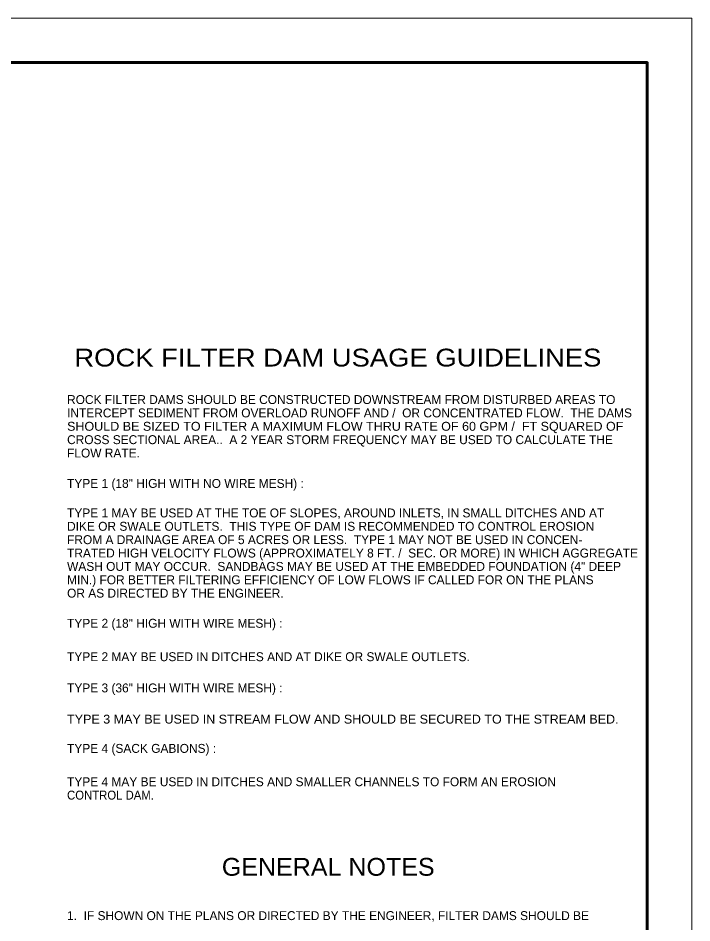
# Model space of a CAD drawing. Extents: x -80694 to -79520, y -469936 to -469233.
# Drawn here: x -80164.9 to -80013.7, y -469698.9 to -469495.8 of the extents above; entities that cross this region are included whole.
import ezdxf
from ezdxf.enums import TextEntityAlignment as Align

# ---------------------------------------------------------------- set-up
doc = ezdxf.new("R2010")
doc.units = 0
doc.header["$LTSCALE"] = 0.8
doc.layers.add('4', color=7, linetype='Continuous', lineweight=13)
doc.layers.add('63', color=7, linetype='Continuous', lineweight=53)

msp = doc.modelspace()

# ---------------------------------------------------------------- linework, layer by layer
at = {"layer": '63', "lineweight": 13}
msp.add_lwpolyline([(-80693.683, -469495.818), (-80013.683, -469495.818), (-80013.683, -469935.818), (-80693.683, -469935.818)], close=True, dxfattribs=at)
at = {"layer": '63', "lineweight": 60}
msp.add_lwpolyline([(-80663.683, -469505.818), (-80023.683, -469505.818), (-80023.683, -469925.818), (-80663.683, -469925.818)], close=True, dxfattribs=at)

# ---------------------------------------------------------------- texts
at = {"layer": '4'}
for s, width, p in [('ROCK FILTER DAM USAGE GUIDELINES', 1.15, (-80093.114, -469574.024)), ('GENERAL NOTES', 1.05, (-80095.277, -469688.328))]:
    msp.add_text(s, height=4, dxfattribs=dict(at, width=width)).set_placement(p, align=Align.CENTER)
for s, p in [('ROCK FILTER DAMS SHOULD BE CONSTRUCTED DOWNSTREAM FROM DISTURBED AREAS TO', (-80153.874, -469582.444)), ('INTERCEPT SEDIMENT FROM OVERLOAD RUNOFF AND /  OR CONCENTRATED FLOW.  THE DAMS', (-80153.874, -469585.444)), ('CROSS SECTIONAL AREA..  A 2 YEAR STORM FREQUENCY MAY BE USED TO CALCULATE THE', (-80153.874, -469591.444)), ('FLOW RATE. ', (-80153.874, -469594.444)), ('TYPE 1 (18" HIGH WITH NO WIRE MESH) :', (-80153.874, -469601.264)), ('TYPE 1 MAY BE USED AT THE TOE OF SLOPES, AROUND INLETS, IN SMALL DITCHES AND AT', (-80153.874, -469607.892)), ('DIKE OR SWALE OUTLETS.  THIS TYPE OF DAM IS RECOMMENDED TO CONTROL EROSION', (-80153.874, -469610.892)), ('FROM A DRAINAGE AREA OF 5 ACRES OR LESS.  TYPE 1 MAY NOT BE USED IN CONCEN-', (-80153.874, -469613.892)), ('TRATED HIGH VELOCITY FLOWS (APPROXIMATELY 8 FT. /  SEC. OR MORE) IN WHICH AGGREGATE ', (-80153.874, -469616.892)), ('WASH OUT MAY OCCUR.  SANDBAGS MAY BE USED AT THE EMBEDDED FOUNDATION (4" DEEP', (-80153.874, -469619.892)), ('MIN.) FOR BETTER FILTERING EFFICIENCY OF LOW FLOWS IF CALLED FOR ON THE PLANS', (-80153.874, -469622.892)), ('OR AS DIRECTED BY THE ENGINEER.', (-80153.874, -469625.892)), ('TYPE 2 (18" HIGH WITH WIRE MESH) :', (-80153.874, -469632.66)), ('TYPE 2 MAY BE USED IN DITCHES AND AT DIKE OR SWALE OUTLETS.', (-80153.874, -469640.16)), ('TYPE 3 (36" HIGH WITH WIRE MESH) :', (-80153.874, -469647.172)), ('TYPE 4 (SACK GABIONS) :', (-80153.874, -469660.74)), ('TYPE 4 MAY BE USED IN DITCHES AND SMALLER CHANNELS TO FORM AN EROSION', (-80153.874, -469668.228)), ('1.  IF SHOWN ON THE PLANS OR DIRECTED BY THE ENGINEER, FILTER DAMS SHOULD BE', (-80153.874, -469698.279))]:
    msp.add_text(s, height=2, dxfattribs=at).set_placement(p)
for s, width, p in [('SHOULD BE SIZED TO FILTER A MAXIMUM FLOW THRU RATE OF 60 GPM /  FT SQUARED OF', 1.05, (-80153.874, -469588.444)), ('TYPE 3 MAY BE USED IN STREAM FLOW AND SHOULD BE SECURED TO THE STREAM BED.', 1.05, (-80153.874, -469654.176)), ('CONTROL DAM.', 0.95, (-80153.874, -469671.228))]:
    msp.add_text(s, height=2, dxfattribs=dict(at, width=width)).set_placement(p)

doc.saveas('drawing.dxf')
